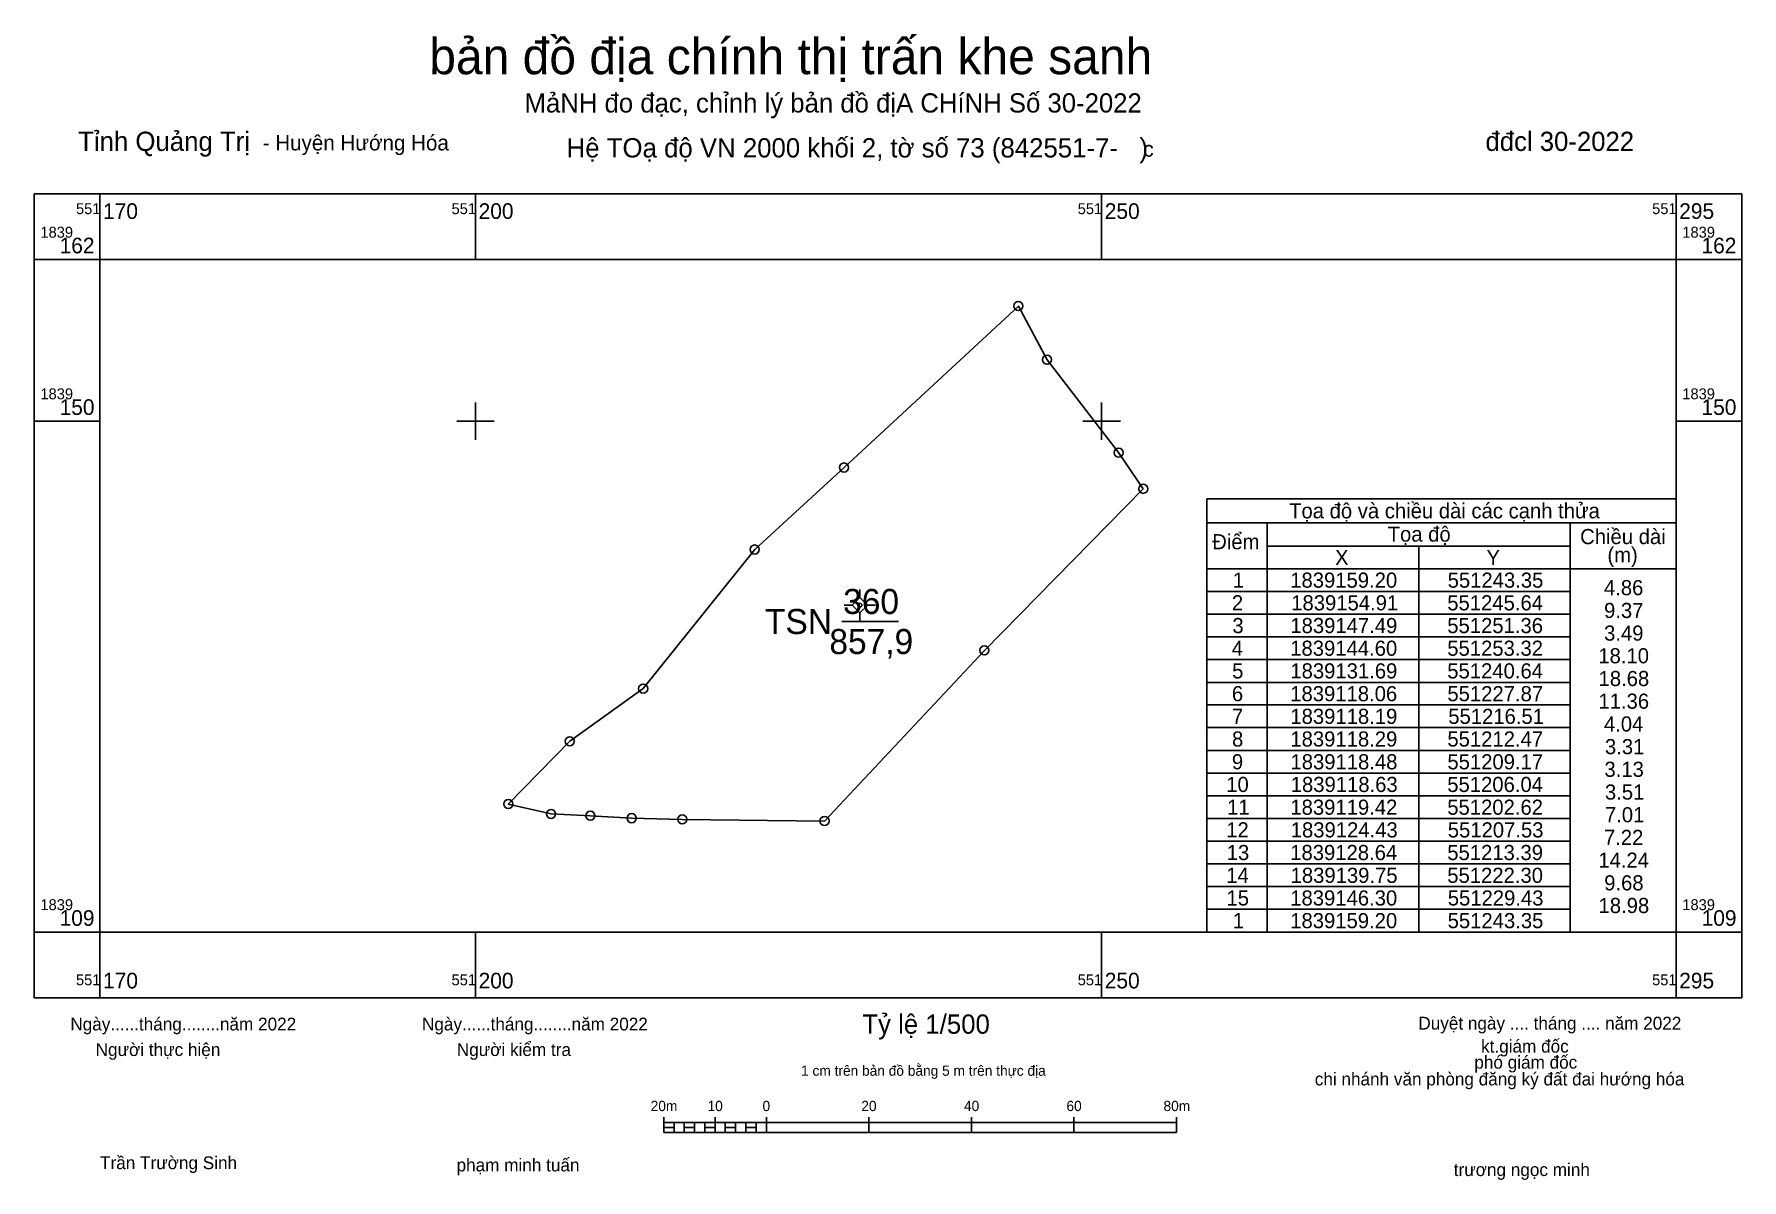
# Model space of a CAD drawing. Extents: x 551165 to 551301, y 1839089 to 1839181.
import ezdxf

# ---------------------------------------------------------------- set-up
doc = ezdxf.new("R2010")
doc.units = 0
for name, color, linetype in [('Level 10', 7, 'Continuous'), ('Level 11', 7, 'Continuous'), ('Level 13', 7, 'Continuous'), ('Level 2', 7, 'Continuous'), ('Level 4', 7, 'Continuous'), ('Level 62', 7, 'Continuous'), ('Level 63', 7, 'Continuous'), ('Level 7', 7, 'Continuous')]:
    doc.layers.add(name, color=color, linetype=linetype)

msp = doc.modelspace()

# ---------------------------------------------------------------- linework, layer by layer
at = {"layer": 'Level 10'}
msp.add_lwpolyline([(551253.32, 1839144.6), (551251.36, 1839147.49), (551245.64, 1839154.91), (551243.35, 1839159.2), (551229.43, 1839146.3), (551222.3, 1839139.75), (551213.39, 1839128.64), (551207.53, 1839124.43), (551202.62, 1839119.42), (551206.04, 1839118.63), (551209.17, 1839118.48), (551212.47, 1839118.29), (551216.51, 1839118.19), (551227.87, 1839118.06), (551240.64, 1839131.69), (551253.32, 1839144.6)], dxfattribs=at)
at = {"layer": 'Level 11'}
for p, q in [((551230.7, 1839136.55), (551230.7, 1839135.93)), ((551230.08, 1839135.3), (551229.45, 1839135.3)), ((551230.7, 1839135.93), (551230.08, 1839135.3)), ((551230.08, 1839135.3), (551230.7, 1839134.68)), ((551231.33, 1839135.3), (551230.7, 1839135.93)), ((551230.7, 1839134.68), (551231.33, 1839135.3)), ((551230.7, 1839134.68), (551230.7, 1839134.05)), ((551231.95, 1839135.3), (551231.33, 1839135.3))]:
    msp.add_line(p, q, dxfattribs=at)
msp.add_circle((551230.7, 1839135.3), 0.15, dxfattribs=at)
at = {"layer": 'Level 13'}
msp.add_line((551229.25, 1839134), (551233.79, 1839134), dxfattribs=at)
at = {"layer": 'Level 2'}
for p, q in [((551215.04, 1839093.17), (551215.04, 1839094.4)), ((551215.04, 1839093.99), (551255.98, 1839093.99)), ((551215.86, 1839093.17), (551215.86, 1839093.99)), ((551216.67, 1839093.17), (551216.67, 1839093.99)), ((551217.49, 1839093.17), (551217.49, 1839093.99)), ((551218.31, 1839093.17), (551218.31, 1839093.99)), ((551219.13, 1839093.17), (551219.13, 1839094.4)), ((551219.95, 1839093.17), (551219.95, 1839093.99)), ((551220.77, 1839093.17), (551220.77, 1839093.99)), ((551221.59, 1839093.17), (551221.59, 1839093.99)), ((551222.41, 1839093.17), (551222.41, 1839093.99)), ((551223.23, 1839093.17), (551223.23, 1839094.4)), ((551231.42, 1839093.17), (551231.42, 1839094.4)), ((551239.61, 1839093.17), (551239.61, 1839094.4)), ((551247.79, 1839093.17), (551247.79, 1839094.4)), ((551255.98, 1839093.17), (551255.98, 1839094.4)), ((551215.04, 1839093.17), (551255.98, 1839093.17))]:
    msp.add_line(p, q, dxfattribs=at)
for points in [[(551215.04, 1839093.17), (551215.86, 1839093.17), (551215.86, 1839093.58), (551215.04, 1839093.58)], [(551216.67, 1839093.17), (551217.49, 1839093.17), (551217.49, 1839093.58), (551216.67, 1839093.58)], [(551218.31, 1839093.17), (551219.13, 1839093.17), (551219.13, 1839093.58), (551218.31, 1839093.58)], [(551219.95, 1839093.17), (551220.77, 1839093.17), (551220.77, 1839093.58), (551219.95, 1839093.58)], [(551221.59, 1839093.17), (551222.41, 1839093.17), (551222.41, 1839093.58), (551221.59, 1839093.58)]]:
    msp.add_lwpolyline(points, close=True, dxfattribs=at)
at = {"layer": 'Level 62'}
for p, q in [((551258.39, 1839143.8), (551295.87, 1839143.8)), ((551258.39, 1839143.8), (551258.39, 1839109.19)), ((551295.87, 1839143.8), (551295.87, 1839109.19)), ((551258.39, 1839141.89), (551295.87, 1839141.89)), ((551263.23, 1839141.89), (551263.23, 1839109.19)), ((551287.41, 1839141.89), (551287.41, 1839109.19)), ((551263.23, 1839140.03), (551287.41, 1839140.03)), ((551275.32, 1839140.03), (551275.32, 1839109.19)), ((551258.39, 1839138.21), (551295.87, 1839138.21)), ((551258.39, 1839136.4), (551287.41, 1839136.4)), ((551258.39, 1839134.59), (551287.41, 1839134.59)), ((551258.39, 1839132.77), (551287.41, 1839132.77)), ((551258.39, 1839130.96), (551287.41, 1839130.96)), ((551258.39, 1839129.14), (551287.41, 1839129.14)), ((551258.39, 1839127.33), (551287.41, 1839127.33)), ((551258.39, 1839125.52), (551287.41, 1839125.52)), ((551258.39, 1839123.7), (551287.41, 1839123.7)), ((551258.39, 1839121.89), (551287.41, 1839121.89)), ((551258.39, 1839120.08), (551287.41, 1839120.08)), ((551258.39, 1839118.26), (551287.41, 1839118.26)), ((551258.39, 1839116.45), (551287.41, 1839116.45)), ((551258.39, 1839114.63), (551287.41, 1839114.63)), ((551258.39, 1839112.82), (551287.41, 1839112.82)), ((551258.39, 1839111.01), (551287.41, 1839111.01)), ((551258.39, 1839109.19), (551295.87, 1839109.19))]:
    msp.add_line(p, q, dxfattribs=at)
at = {"layer": 'Level 63'}
for p, q in [((551170.01, 1839162.91), (551170.01, 1839168.16)), ((551200, 1839162.91), (551200, 1839168.16)), ((551250, 1839162.91), (551250, 1839168.16)), ((551295.87, 1839162.91), (551295.87, 1839168.16)), ((551170.01, 1839162.91), (551164.76, 1839162.91)), ((551295.87, 1839162.91), (551301.12, 1839162.91)), ((551200, 1839148.5), (551200, 1839151.5)), ((551250, 1839148.5), (551250, 1839151.5)), ((551170.01, 1839150), (551164.76, 1839150)), ((551198.5, 1839150), (551201.5, 1839150)), ((551248.5, 1839150), (551251.5, 1839150)), ((551295.87, 1839150), (551301.12, 1839150)), ((551170.01, 1839109.19), (551164.76, 1839109.19)), ((551170.01, 1839109.19), (551170.01, 1839103.94)), ((551200, 1839109.19), (551200, 1839103.94)), ((551250, 1839109.19), (551250, 1839103.94)), ((551295.87, 1839109.19), (551295.87, 1839103.94)), ((551295.87, 1839109.19), (551301.12, 1839109.19))]:
    msp.add_line(p, q, dxfattribs=at)
for points in [[(551164.76, 1839168.16), (551301.12, 1839168.16), (551301.12, 1839103.94), (551164.76, 1839103.94), (551164.76, 1839168.16)], [(551170.01, 1839162.91), (551295.87, 1839162.91), (551295.87, 1839109.19), (551170.01, 1839109.19), (551170.01, 1839162.91)]]:
    msp.add_lwpolyline(points, dxfattribs=at)
at = {"layer": 'Level 7'}
for centre in [(551243.35, 1839159.2), (551245.64, 1839154.91), (551251.36, 1839147.49), (551229.43, 1839146.3), (551253.32, 1839144.6), (551222.3, 1839139.75), (551240.64, 1839131.69), (551213.39, 1839128.64), (551207.53, 1839124.43), (551202.62, 1839119.42), (551206.04, 1839118.63), (551209.17, 1839118.48), (551212.47, 1839118.29), (551216.51, 1839118.19), (551227.87, 1839118.06)]:
    msp.add_circle(centre, 0.362, dxfattribs=at)

# ---------------------------------------------------------------- texts
at = {"layer": 'Level 13'}
msp.add_text('360', height=2, dxfattribs=at).set_placement((551229.36, 1839134.6))
at = {"layer": 'Level 2'}
for s, height, p in [('bản đồ địa chính thị trấn khe sanh', 2.8654, (551196.31, 1839177.72)), ('MảNH đo đạc, chỉnh lý bản đồ địA CHíNH Số 30-2022', 1.5349, (551203.92, 1839174.66)), ('Tỉnh Quảng Trị ', 1.5391, (551168.27, 1839171.59)), ('- Huyện Hướng Hóa', 1.228, (551183.01, 1839171.63)), ('Hệ TOạ độ VN 2000 khối 2, tờ số 73 (842551-7-   )', 1.5391, (551207.28, 1839171.07)), (' đđcl 30-2022', 1.5349, (551280.08, 1839171.59)), ('c', 1.23, (551253.33, 1839171.13)), ('TSN', 2, (551223.12, 1839133)), ('Ngày......tháng........năm 2022', 1.0236, (551167.65, 1839101.33)), ('Ngày......tháng........năm 2022', 1.0236, (551195.73, 1839101.33)), ('Tỷ lệ 1/500', 1.5395, (551230.89, 1839101.07)), ('Duyệt ngày .... tháng .... năm 2022', 1.0236, (551275.29, 1839101.4)), ('Người kiểm tra', 1.0236, (551198.51, 1839099.29)), ('kt.giám đốc', 1.0236, (551280.3, 1839099.56)), ('Người thực hiện', 1.0236, (551169.67, 1839099.29)), ('phó giám đốc', 1.0236, (551279.76, 1839098.28)), ('1 cm trên bản đồ bằng 5 m trên thực địa', 0.8188, (551226, 1839097.71)), ('chi nhánh văn phòng đăng ký đất đai hướng hóa', 1.0236, (551267.02, 1839096.94)), ('20m', 0.819, (551213.99, 1839094.89)), ('10', 0.819, (551218.53, 1839094.89)), ('0', 0.819, (551222.92, 1839094.89)), ('20', 0.819, (551230.81, 1839094.89)), ('40', 0.819, (551239.01, 1839094.89)), ('60', 0.819, (551247.19, 1839094.89)), ('80m', 0.819, (551254.94, 1839094.89)), ('Trần Trường Sinh', 1.0236, (551170.02, 1839090.25)), ('phạm minh tuấn', 1.0236, (551198.49, 1839090.07)), ('trương ngọc minh', 1.0236, (551278.12, 1839089.7))]:
    msp.add_text(s, height=height, dxfattribs=at).set_placement(p)
at = {"layer": 'Level 4'}
msp.add_text('857,9', height=2, dxfattribs=at).set_placement((551228.26, 1839131.4))
at = {"layer": 'Level 62'}
for s, height, p in [('Tọa độ và chiều dài các cạnh thửa', 1.2091, (551264.97, 1839142.24)), ('Tọa độ', 1.209, (551272.84, 1839140.38)), ('Chiều dài', 1.209, (551288.21, 1839140.18)), ('Điểm', 1.209, (551258.83, 1839139.77)), ('X', 1.21, (551268.64, 1839138.51)), ('Y', 1.21, (551280.73, 1839138.51)), ('(m)', 1.209, (551290.39, 1839138.72)), ('1', 1.21, (551260.47, 1839136.7)), ('1839159.20', 1.209, (551265.06, 1839136.7)), ('551243.35', 1.209, (551277.63, 1839136.7)), ('4.86', 1.209, (551290.11, 1839136.1)), ('2', 1.21, (551260.4, 1839134.89)), ('1839154.91', 1.209, (551265.14, 1839134.89)), ('551245.64', 1.209, (551277.6, 1839134.89)), ('9.37', 1.209, (551290.12, 1839134.28)), ('3', 1.21, (551260.44, 1839133.07)), ('1839147.49', 1.209, (551265.07, 1839133.07)), ('551251.36', 1.209, (551277.6, 1839133.07)), ('3.49', 1.209, (551290.12, 1839132.47)), ('4', 1.21, (551260.39, 1839131.26)), ('1839144.60', 1.209, (551265.06, 1839131.26)), ('551253.32', 1.209, (551277.6, 1839131.26)), ('18.10', 1.209, (551289.66, 1839130.66)), ('5', 1.21, (551260.42, 1839129.45)), ('1839131.69', 1.209, (551265.07, 1839129.45)), ('551240.64', 1.209, (551277.6, 1839129.45)), ('18.68', 1.209, (551289.68, 1839128.84)), ('6', 1.21, (551260.4, 1839127.63)), ('1839118.06', 1.209, (551265.06, 1839127.63)), ('551227.87', 1.209, (551277.61, 1839127.63)), ('11.36', 1.209, (551289.67, 1839127.03)), ('7', 1.21, (551260.4, 1839125.82)), ('1839118.19', 1.209, (551265.07, 1839125.82)), ('551216.51', 1.209, (551277.68, 1839125.82)), ('4.04', 1.209, (551290.11, 1839125.21)), ('8', 1.21, (551260.41, 1839124.01)), ('1839118.29', 1.209, (551265.07, 1839124.01)), ('551212.47', 1.209, (551277.61, 1839124.01)), ('3.31', 1.209, (551290.19, 1839123.4)), ('9', 1.21, (551260.4, 1839122.19)), ('1839118.48', 1.209, (551265.08, 1839122.19)), ('551209.17', 1.209, (551277.61, 1839122.19)), ('3.13', 1.209, (551290.15, 1839121.59)), ('10', 1.209, (551259.95, 1839120.38)), ('1839118.63', 1.209, (551265.1, 1839120.38)), ('551206.04', 1.209, (551277.6, 1839120.38)), ('3.51', 1.209, (551290.19, 1839119.77)), ('11', 1.209, (551260.02, 1839118.56)), ('1839119.42', 1.209, (551265.07, 1839118.56)), ('551202.62', 1.209, (551277.6, 1839118.56)), ('7.01', 1.209, (551290.19, 1839117.96)), ('12', 1.209, (551259.95, 1839116.75)), ('1839124.43', 1.209, (551265.1, 1839116.75)), ('551207.53', 1.209, (551277.64, 1839116.75)), ('7.22', 1.209, (551290.11, 1839116.15)), ('13', 1.209, (551259.99, 1839114.94)), ('1839128.64', 1.209, (551265.06, 1839114.94)), ('551213.39', 1.209, (551277.6, 1839114.94)), ('14.24', 1.209, (551289.66, 1839114.33)), ('14', 1.209, (551259.95, 1839113.12)), ('1839139.75', 1.209, (551265.09, 1839113.12)), ('551222.30', 1.209, (551277.6, 1839113.12)), ('9.68', 1.209, (551290.13, 1839112.52)), ('15', 1.209, (551259.97, 1839111.31)), ('1839146.30', 1.209, (551265.06, 1839111.31)), ('551229.43', 1.209, (551277.64, 1839111.31)), ('18.98', 1.209, (551289.68, 1839110.71)), ('1', 1.21, (551260.47, 1839109.5)), ('1839159.20', 1.209, (551265.06, 1839109.5)), ('551243.35', 1.209, (551277.63, 1839109.5))]:
    msp.add_text(s, height=height, dxfattribs=at).set_placement(p)
at = {"layer": 'Level 63'}
for s, height, p in [('551', 0.875, (551168.1, 1839166.54)), ('170', 1.25, (551170.26, 1839166.16)), ('551', 0.875, (551198.09, 1839166.54)), ('200', 1.25, (551200.25, 1839166.16)), ('551', 0.875, (551248.09, 1839166.54)), ('250', 1.25, (551250.25, 1839166.16)), ('551', 0.875, (551293.96, 1839166.54)), ('295', 1.25, (551296.12, 1839166.16)), ('1839', 0.875, (551165.26, 1839164.66)), ('162', 1.25, (551166.79, 1839163.41)), ('1839', 0.875, (551296.37, 1839164.66)), ('162', 1.25, (551297.9, 1839163.41)), ('1839', 0.875, (551165.26, 1839151.75)), ('1839', 0.875, (551296.37, 1839151.75)), ('150', 1.25, (551166.79, 1839150.5)), ('150', 1.25, (551297.9, 1839150.5)), ('1839', 0.875, (551165.26, 1839110.94)), ('1839', 0.875, (551296.37, 1839110.94)), ('109', 1.25, (551166.79, 1839109.69)), ('109', 1.25, (551297.91, 1839109.69)), ('170', 1.25, (551170.26, 1839104.69)), ('200', 1.25, (551200.25, 1839104.69)), ('250', 1.25, (551250.25, 1839104.69)), ('295', 1.25, (551296.12, 1839104.69)), ('551', 0.875, (551168.1, 1839104.94)), ('551', 0.875, (551198.09, 1839104.94)), ('551', 0.875, (551248.09, 1839104.94)), ('551', 0.875, (551293.96, 1839104.94))]:
    msp.add_text(s, height=height, dxfattribs=at).set_placement(p)

doc.saveas('drawing.dxf')
